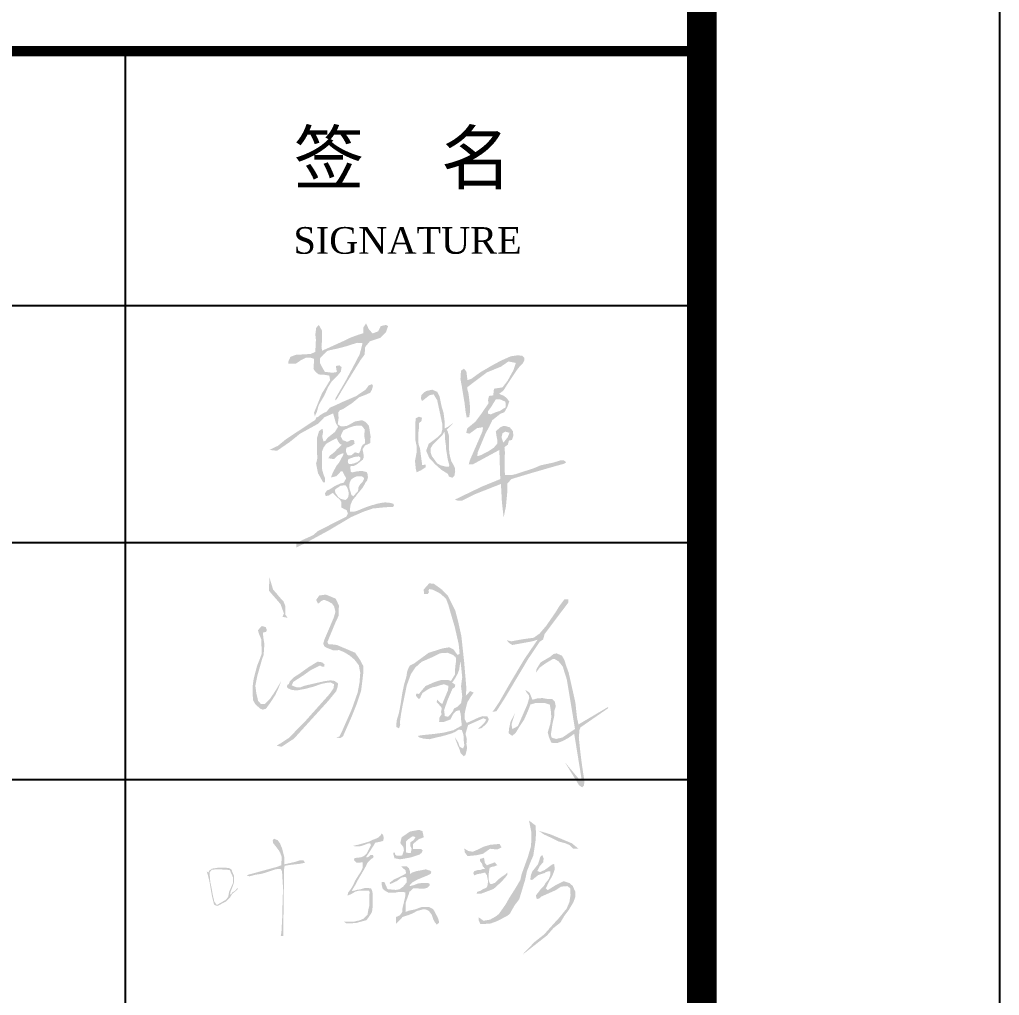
# Model space of a CAD drawing. Extents: x -3102990 to -851544, y -5293060 to -2540151.
# Drawn here: x -1161826 to -1157171, y -2676569 to -2671934 of the extents above; entities that cross this region are included whole.
import ezdxf

# ---------------------------------------------------------------- set-up
doc = ezdxf.new("R2010")
doc.units = 0
doc.header["$LTSCALE"] = 1000
doc.layers.get('0').update_dxf_attribs({"linetype": 'CONTINUOUS'})
for name, color, linetype in [('HATCH', 254, 'CONTINUOUS'), ('PUB_TEXT', 7, 'CONTINUOUS'), ('PUB_TITLE', 4, 'CONTINUOUS')]:
    doc.layers.add(name, color=color, linetype=linetype)
doc.layers.add('yichutu', color=7, linetype='CONTINUOUS', true_color=0xffffff, plot=False)
doc.styles.add('GHF', font='times.ttf')
doc.styles.add('STYLE1', font='simhei.ttf', dxfattribs={"width": 0.8})

# ---------------------------------------------------------------- blocks, each defined once
blk = doc.blocks.new('A$C154754DE')
at = {"layer": 'HATCH'}
h = blk.add_hatch(color=256, dxfattribs=at)
h.paths.add_polyline_path([(102759.6, 16384.4), (102767.9, 16358.5), (102788.5, 16383.5), (102797.8, 16405.5), (102777.2, 16411.3), (102764, 16403.5)], flags=16)
h.paths.add_polyline_path([(102754.3, 16563.9), (102732.6, 16564.7), (102710.1, 16528.1), (102696, 16509), (102696, 16496.5), (102708.5, 16493.2), (102720.1, 16498.2), (102735.5, 16504.7), (102751, 16509), (102770.1, 16521.5), (102779.3, 16526.4), (102779.3, 16545.6), (102776.8, 16553.9)], flags=16)
h.paths.add_polyline_path([(102615.7, 16661.9), (102597.8, 16655.7), (102592.6, 16697), (102581.1, 16710.2), (102567, 16700.5), (102564.4, 16660.9), (102570.6, 16628.4), (102577.6, 16584.4), (102583.8, 16549.2), (102589, 16504.4), (102594.3, 16478), (102605.8, 16480.6), (102609.3, 16500.9), (102609.3, 16535.2), (102606.7, 16560.7), (102602.3, 16595), (102597, 16613.4), (102597.8, 16623.1), (102690.3, 16692.6), (102757.1, 16719.9), (102792.4, 16744.5), (102827.6, 16737.4), (102816.1, 16703.1), (102788, 16652.1), (102764.2, 16621.4), (102723.7, 16615.2), (102720.2, 16583.5), (102699.9, 16580.9), (102695.5, 16559.8), (102698.2, 16546.6), (102663.9, 16496.5), (102634.8, 16457.8), (102597, 16427), (102591.7, 16405), (102607.5, 16401.5), (102643.6, 16427.9), (102671.8, 16432.3), (102668.3, 16411.2), (102609.3, 16275.7), (102604, 16256.4), (102624.3, 16256.4), (102749.2, 16324.1), (102753.6, 16185.8), (102666.4, 16150.3), (102552.9, 16095.6), (102538.5, 16088.6), (102552.1, 16082.8), (102572.6, 16084.1), (102636.5, 16115.4), (102756.8, 16162.7), (102761.3, 16078.4), (102769.6, 16003.3), (102780.6, 16056.5), (102786.6, 16120.7), (102786.6, 16163.9), (102806.7, 16186), (102896.1, 16213), (103007.6, 16245.2), (103054.8, 16258.2), (103066.8, 16265.2), (103056.8, 16274.3), (103038.7, 16274.3), (103005.5, 16264.2), (102945.3, 16251.2), (102912.2, 16237.1), (102872, 16224.1), (102829.8, 16210), (102811.7, 16206), (102775.6, 16205), (102774.1, 16260.2), (102775.6, 16313.4), (102773.6, 16337.5), (102789.7, 16349.5), (102794.7, 16368.6), (102808.7, 16371.6), (102815.8, 16390.7), (102813.8, 16413.7), (102798.7, 16431.8), (102777.6, 16437.8), (102767.6, 16437.8), (102753.5, 16431.8), (102732.4, 16412.7), (102736.4, 16385.6), (102740.4, 16368.6), (102740.4, 16355.5), (102722.4, 16334.5), (102698.3, 16318.4), (102663.1, 16300.3), (102644, 16294.3), (102647.1, 16314.4), (102684.7, 16404.5), (102702, 16436.2), (102715.7, 16465.5), (102754.1, 16496), (102772.9, 16503.2), (102787.3, 16527.7), (102796.3, 16553.9), (102785.7, 16568.6), (102771.7, 16580.9), (102748, 16590.7), (102768.5, 16606.2), (102785.5, 16633.2), (102810.9, 16671.2), (102832.8, 16704.3), (102845.3, 16720.1), (102861.9, 16737.3), (102867.8, 16750.5), (102867.8, 16761.1), (102857.9, 16771.7), (102836.1, 16773.7), (102803.6, 16769.1), (102779.8, 16758.5), (102756, 16747.9), (102714.3, 16725.4), (102690.5, 16711.5), (102658.9, 16693.1), (102632.2, 16673.8)])
h.paths.add_polyline_path([(102488.2, 16411.5), (102478, 16393.6), (102448.7, 16364.4), (102433.1, 16348.8), (102422.3, 16331.7), (102422.3, 16313.9), (102428.5, 16295.2), (102443, 16275.5), (102453.8, 16260.7), (102470.9, 16251), (102498.3, 16244.2), (102509.8, 16244.2), (102511.3, 16252.4), (102503.6, 16280.8), (102501.7, 16294.2), (102497.3, 16321.6), (102495.9, 16329.8), (102495.9, 16340.9), (102493.5, 16357.7), (102490.6, 16381.7), (102490.6, 16396.6)], flags=16)
h.paths.add_polyline_path([(102381.8, 16556.5), (102389.7, 16562), (102416.7, 16583.9), (102437.1, 16588.3), (102453.9, 16560.6), (102465.6, 16505.8), (102478.7, 16444.6), (102478.7, 16423.4), (102473.2, 16402.5), (102452.7, 16382.2), (102413.8, 16353.4), (102401.4, 16320.6), (102416.7, 16284.8), (102447.3, 16253.5), (102473.6, 16230.1), (102505, 16210.4), (102509.9, 16197.8), (102525.8, 16192.5), (102535.8, 16201.3), (102539.4, 16223.7), (102537.6, 16239.6), (102530.5, 16255.5), (102521.7, 16269.1), (102515.8, 16289.7), (102512.2, 16306.3), (102510.4, 16325.1), (102509.9, 16344), (102509.9, 16369.4), (102509.9, 16391.2), (102504, 16413), (102499.2, 16420.1), (102511, 16431.9), (102531.7, 16453.4), (102503.2, 16432.8), (102490.2, 16426.3), (102489.8, 16455.4), (102483.9, 16502), (102476.2, 16525.6), (102469.1, 16559.2), (102465.6, 16576.9), (102454.4, 16600.1), (102430.7, 16610.4), (102402.8, 16604.3), (102393.6, 16598.9), (102379.1, 16584.4), (102376.4, 16568.7)])
h.paths.add_polyline_path([(102372.4, 16330.2), (102382.6, 16252.1), (102398.5, 16255), (102398.5, 16242), (102378.2, 16228.3), (102356.5, 16218.1), (102352.2, 16235.5), (102348.5, 16272.4), (102356.5, 16314.3), (102355.8, 16344.7), (102350.7, 16368.6), (102350, 16417), (102350, 16451.7), (102352.2, 16474.9), (102366.6, 16482.1), (102381.8, 16477.1), (102378.9, 16461.1), (102368.1, 16452.5), (102368.1, 16432.2), (102365.2, 16414.1), (102364.5, 16381.6), (102365.2, 16351.9)])
h.paths.add_polyline_path([(102065.8, 16116), (102056.1, 16104.2), (102046.8, 16110.2), (102044.1, 16119.2), (102041, 16128.8), (102037.9, 16138.1), (102036.2, 16147.2), (102036.2, 16153.6), (102037.1, 16163.3), (102038.6, 16170.2), (102042.8, 16179.3), (102046.2, 16184.6), (102053.9, 16190.2), (102062.3, 16195), (102070.7, 16198.3), (102086.7, 16199.5), (102091.3, 16199.5), (102098.4, 16197.6), (102102.4, 16195.6), (102106.8, 16188.1), (102103.9, 16181.2), (102100, 16173.2), (102092.7, 16166.1), (102085.6, 16157.2), (102078.6, 16143.1), (102078.6, 16134.1), (102077, 16127.3)], flags=16)
h.paths.add_polyline_path([(102025.7, 16147.2), (102018.6, 16156.4), (101995.2, 16154.7), (101985, 16147.2), (101974.4, 16141), (101967.8, 16133.9), (101970.5, 16120.2), (101975.8, 16112.3), (101984.2, 16100.4), (101996.1, 16092), (102017.7, 16086.7), (102025.3, 16091.5), (102031.9, 16102.1), (102033.2, 16115.8), (102032.3, 16128.6)], flags=16)
h.paths.add_polyline_path([(102070.2, 16292.4), (102059, 16290.5), (102039.6, 16283.5), (102030.3, 16278.5), (102029.2, 16270.8), (102031.5, 16258.8), (102043.9, 16257.2), (102058.2, 16260.3), (102074.1, 16266.1), (102087.7, 16276.6), (102088.8, 16289), (102081.5, 16293.6)], flags=16)
h.paths.add_polyline_path([(102021.6, 16363.2), (102018.5, 16365.9), (102005.3, 16370.5), (101995.5, 16389), (101999.4, 16400.2), (102008.6, 16417.9), (102031.7, 16428.5), (102056.8, 16437.1), (102074.6, 16440.3), (102094.2, 16439.2), (102102.4, 16431), (102110.2, 16419.8), (102108.2, 16403.2), (102108.2, 16386.6), (102110.9, 16372.7), (102111.6, 16361.8), (102110.5, 16355.7), (102100.4, 16348.6), (102094.6, 16340.1), (102091.9, 16331), (102089.2, 16321.5), (102086.1, 16314.7), (102082.7, 16308.3), (102065.1, 16312.3), (102062.7, 16312.3), (102044.7, 16298.1), (102035.9, 16298.1), (102027.7, 16300.1), (102023.3, 16309.3), (102020.3, 16318.8), (102020.9, 16327.2), (102024.3, 16336.1), (102028.7, 16336.1), (102048.1, 16344.5), (102053.5, 16348.3), (102061.2, 16353.6), (102061, 16359.8), (102060.3, 16364.9), (102056.9, 16371.7), (102052.2, 16372), (102047.1, 16372), (102039.6, 16369.3), (102029.4, 16363.2)], flags=16)
h.paths.add_polyline_path([(101879.2, 16478.3), (101874.8, 16467.1), (101734.7, 16374.7), (101697.3, 16343.9), (101656.2, 16324.3), (101693.6, 16320.5), (101754.3, 16362.6), (101802.9, 16401.8), (101887.9, 16448.5), (101917.8, 16479.3), (101955.2, 16496.1), (101959.9, 16496.1), (101973, 16450.3), (101983.2, 16434.5), (101968.3, 16410.2), (101934.6, 16383.1), (101921.6, 16366.3), (101913.2, 16365.4), (101907.5, 16388.7), (101912.2, 16410.2), (101908.5, 16425.1), (101892.6, 16413.9), (101883.3, 16382.2), (101883.3, 16350.4), (101883.3, 16314), (101884.2, 16283.2), (101878.6, 16258.9), (101887.9, 16213.2), (101912.2, 16170.2), (101920.6, 16170.2), (101921.6, 16188.9), (101913.2, 16209.4), (101907.5, 16230), (101906.6, 16264.5), (101906.6, 16283.2), (101906.6, 16316.8), (101915, 16337.3), (101927.2, 16354.2), (101954.3, 16369.1), (101975.8, 16380.3), (101980.6, 16371), (101986, 16360.7), (101993.5, 16351.4), (102001, 16349.5), (101990.7, 16339.2), (101977.6, 16327.1), (101964.5, 16313.1), (101944, 16297.2), (101936.5, 16285.1), (101963.6, 16280.4), (101983.2, 16299.1), (102007.5, 16309.3), (102007.5, 16300.9), (101987.9, 16264.5), (101975.8, 16249.6), (101961.7, 16223.4), (101953.3, 16205.7), (101949.6, 16193.5), (101975.8, 16200.1), (101997.2, 16223.4), (102003.8, 16223.4), (102021.5, 16188.9), (102009.4, 16168.3), (101995.9, 16165.5), (101970, 16154.2), (101940.3, 16135.3), (101930, 16132), (101920.3, 16116.9), (101924.7, 16105.6), (101937.6, 16107.2), (101953.3, 16117.5), (101958.7, 16120.2), (101973.2, 16104), (101991, 16088.9), (101999.1, 16075.9), (101999.1, 16050.6), (102014.2, 16042.5), (102023.7, 16038.8), (102029.8, 16021.8), (102022.3, 16007.6), (101887.6, 15939.3), (101864.1, 15919.1), (101814, 15896.7), (101785.2, 15879.6), (101785.2, 15861.5), (101827.8, 15881.8), (101937.7, 15941.4), (102016.6, 15988.3), (102043.2, 16004.3), (102072, 16017.1), (102106.1, 16032), (102132.8, 16040.5), (102149.8, 16046.9), (102157.3, 16046.9), (102206.3, 16052.2), (102242.6, 16053.3), (102248.3, 16059), (102246.3, 16067.9), (102236.6, 16071.3), (102223.8, 16073.9), (102206.7, 16075), (102195.3, 16074.1), (102166.2, 16068.2), (102150.5, 16063.3), (102142.3, 16061.6), (102121.2, 16054.5), (102107.5, 16049.1), (102099.2, 16045.7), (102090.6, 16042.2), (102088, 16041.2), (102080.7, 16038), (102071.3, 16034.3), (102059.9, 16031.4), (102050.4, 16031.4), (102039, 16031.4), (102039.3, 16041.4), (102041.3, 16057.6), (102043.6, 16066.7), (102048.5, 16078.4), (102053.9, 16088.7), (102065.8, 16102.4), (102075.3, 16115.7), (102098.1, 16142.5), (102109.7, 16161.8), (102112.7, 16168.8), (102121.3, 16179.5), (102124.9, 16194.1), (102123.4, 16209.3), (102119.3, 16218.9), (102100.6, 16223.5), (102088.9, 16224.5), (102064.1, 16221), (102050.5, 16217.4), (102043.9, 16220), (102041.3, 16236.1), (102041.8, 16244.7), (102044.4, 16248.3), (102059.1, 16248.8), (102072.4, 16255.7), (102092.4, 16271.7), (102100.5, 16278.3), (102105.2, 16289.6), (102103.4, 16307.5), (102100.1, 16324.3), (102100.1, 16329.4), (102111.5, 16345.8), (102124.4, 16351.3), (102136.8, 16357.7), (102137.2, 16390.7), (102132.2, 16424.2), (102129.4, 16439.4), (102118.9, 16451.3), (102110.6, 16459.1), (102098.7, 16465.1), (102093.6, 16465.1), (102062.4, 16459.1), (102045.9, 16449.5), (102026.1, 16438.9), (102006.4, 16436.2), (101996.7, 16436.2), (101981.6, 16446.3), (101985.4, 16475.6), (101983.8, 16503.3), (101992.4, 16513.2), (102005.2, 16517.7), (102050.3, 16547), (102083.4, 16574.8), (102111.2, 16585.2), (102135.9, 16596.2), (102143.6, 16609.8), (102148.8, 16628.6), (102144.3, 16637), (102128.1, 16630.5), (102119, 16617.6), (102112.5, 16609.1), (102097, 16599.4), (102069.1, 16580), (102037.4, 16566.4), (102006.9, 16553.4), (101976.4, 16539.2), (101944, 16525), (101927.8, 16505.5), (101912.9, 16499.1), (101896.7, 16488.7), (101890.2, 16482.2)])
h.paths.add_polyline_path([(101782.9, 16734.4), (101771.2, 16734.8), (101747.4, 16734.8), (101747.4, 16745.6), (101756.5, 16766.2), (101781.6, 16775.9), (101852.7, 16780.1), (101875, 16789.8), (101876.4, 16824.7), (101877.8, 16847), (101875, 16872), (101879.1, 16904.1), (101891.7, 16918), (101907, 16890.1), (101907, 16845.6), (101904.2, 16814.9), (101907, 16795.4), (102011.6, 16842.8), (102039.5, 16856.7), (102077.1, 16870.6), (102103.6, 16879), (102103.6, 16906.9), (102116.1, 16925), (102128.7, 16898.5), (102146.8, 16877.6), (102173.3, 16887.4), (102185.8, 16912.4), (102210.9, 16918), (102220.7, 16912.4), (102210.9, 16884.6), (102184.4, 16856.7), (102134.2, 16840), (102111.9, 16813.5), (102109.1, 16777.3), (102089.6, 16750.8), (102024.1, 16645), (101976.7, 16565.6), (101968.3, 16559.3), (101971.9, 16571.8), (102019.4, 16653.2), (102057, 16723.9), (102085.6, 16778.5), (102091, 16799.1), (102099.1, 16831.3), (102073.1, 16833.1), (102023, 16817), (101986.2, 16807.2), (101933.4, 16795.5), (101913.7, 16777.6), (101897.6, 16759.7), (101897.6, 16735.6), (101909.2, 16714.1), (101920, 16695.3), (101949.5, 16691.7), (101956.7, 16690.8), (101977.3, 16694.4), (101972.3, 16723), (101989.1, 16725.9), (101999.7, 16717.7), (101996.1, 16696.2), (101979.1, 16675.6), (101951.3, 16647.9), (101935.2, 16621.9), (101918.2, 16583.4), (101891.3, 16537.8), (101882.4, 16505.6), (101872.5, 16484.1), (101868.9, 16501.1), (101905.6, 16591.5), (101945, 16655.9), (101941.5, 16677.4), (101914.6, 16681.9), (101890.4, 16682.8), (101872.5, 16698.9), (101866.2, 16710.5), (101868, 16735.6), (101868, 16757), (101849.2, 16763.3), (101831.3, 16763.3), (101805.3, 16749.9), (101795.5, 16742.7)])
h = blk.add_hatch(color=256, dxfattribs=at)
h.paths.add_polyline_path([(103003.6, 15331.1), (102995.1, 15326.5), (102968.4, 15310.4), (102941.6, 15291.2), (102923, 15266.8), (102926.3, 15284.6), (102945.6, 15315.6), (102992.9, 15343.2), (103005.7, 15354.7), (103021, 15358.1), (103047.1, 15347), (103058.5, 15326), (103066.9, 15299.2), (103078.4, 15267.3), (103110.3, 15125.6), (103118.2, 15052.6), (103125.2, 15020.6), (103267.3, 15104.4), (103264, 15096.2), (103134.8, 15006.6), (103130.1, 14994.7), (103126.8, 14958.4), (103134.1, 14888.3), (103142.1, 14826), (103153.1, 14752.9), (103151.6, 14731.1), (103143.1, 14721.7), (103127.9, 14731.7), (103060.8, 14840.7), (103128.1, 14760.4), (103139.5, 14763), (103105, 14975.9), (103075.1, 14955), (103047.9, 14941), (103023.4, 14931.6), (102996.2, 14933.6), (102985.4, 14958.7), (102979.2, 14983.5), (102991.2, 15023.5), (102996.1, 15056), (102993.9, 15084.8), (102989, 15114.7), (102965, 15122.7), (102921.7, 15122.3), (102897.2, 15115.3), (102883.5, 15080.8), (102867.6, 15044.7), (102843.1, 15007.3), (102826.4, 14979.5), (102810.2, 14966.8), (102793.2, 14978.4), (102795.8, 15002.9), (102802.5, 15033.9), (102823.4, 15074.3), (102806.9, 15020.9), (102810.8, 14998.6), (102837.3, 15012.8), (102863.8, 15073.4), (102882.2, 15115.7), (102891, 15145.7), (102890.7, 15157.1), (102877.1, 15175.2), (102872.9, 15184.9), (102893.5, 15170.3), (102900.3, 15153.2), (102906.3, 15138), (102933.1, 15145), (102955.7, 15145.6), (102978.8, 15141.2), (103001.1, 15141.1), (103012.9, 15128.4), (103017.5, 15105.8), (103011, 15087.6), (103010.3, 15061.5), (103001.5, 15023.4), (102997.2, 14992.4), (102994.2, 14972.8), (102997.8, 14957.7), (103019.3, 14951.6), (103049.4, 14958.8), (103108.7, 14999.2), (103078.3, 15182.3), (103069.8, 15233.9), (103056.7, 15274.8), (103051.5, 15293.7), (103040.5, 15308.5), (103029.5, 15320.9), (103011.3, 15331.8)])
h.paths.add_polyline_path([(103047.7, 15560.7), (103076.7, 15599.2), (103077.6, 15614.4), (103058.3, 15614.8), (103035.1, 15584), (103014.7, 15550.9), (102971.9, 15489.1), (102940.1, 15452), (102912.9, 15432.5), (102856.4, 15424.6), (102806.6, 15415.4), (102784.4, 15420.5), (102795.1, 15407.6), (102810.6, 15398), (102904.8, 15415.1), (102930.9, 15422.9), (102867.1, 15329.4), (102801.1, 15218.6), (102749.6, 15128.7), (102716.8, 15079.9), (102735.8, 15083.9), (102774.8, 15144.7), (102887.2, 15333), (102940.9, 15413), (102957.1, 15424.2), (102964.3, 15449.7)])
h.paths.add_polyline_path([(102504.8, 15056.9), (102490.1, 15060.4), (102486.8, 15088.6), (102502.9, 15135), (102526.4, 15190), (102537.6, 15197.1), (102539.8, 15208.4), (102532.5, 15215.2), (102524.6, 15218.3), (102539.1, 15239.4), (102550.7, 15260.8), (102558.3, 15280), (102563.8, 15320.7), (102567.1, 15300.2), (102572.8, 15245.1), (102567.2, 15202.1), (102572.9, 15154.7), (102567.4, 15121.6), (102548.8, 15103.7), (102534.4, 15096.5), (102528.7, 15084.1), (102517, 15068.1)], flags=16)
h.paths.add_polyline_path([(102414.9, 15648.8), (102409.3, 15640), (102392.2, 15639.5), (102389.5, 15660.4), (102402.3, 15675.9), (102416.3, 15690.8), (102438.3, 15688.7), (102476.5, 15661), (102504.7, 15632.2), (102539.8, 15561.7), (102553, 15511.6), (102568.8, 15440.7), (102582.1, 15316.3), (102592.7, 15192.2), (102590, 15156.4), (102610.3, 15179.1), (102627.3, 15171.6), (102614.1, 15153.2), (102597.8, 15127.1), (102590.5, 15099.6), (102584.1, 15070.3), (102585, 15044.8), (102594.5, 15027.7), (102651.6, 15053.8), (102669.6, 15060), (102692, 15058.5), (102699.3, 15045.2), (102693.7, 15031.1), (102681.9, 15018.1), (102663.7, 15002.3), (102647, 14999.4), (102661.9, 15012.7), (102679, 15029.6), (102687.4, 15043.3), (102673.9, 15050.1), (102600.9, 15017.7), (102595.7, 15000.5), (102588.4, 14975.5), (102594.9, 14951.6), (102592.8, 14927.8), (102596, 14909.2), (102592.4, 14890), (102588, 14875.7), (102580.6, 14868.7), (102564.7, 14885.7), (102560.6, 14900.6), (102550.9, 14923.1), (102544.8, 14939.6), (102536.4, 14962.2), (102554.1, 14934.5), (102561.2, 14913.7), (102576.8, 14906.2), (102583, 14921.7), (102579.4, 14947.8), (102578.8, 14971.3), (102571, 14993.7), (102556.1, 14996.3), (102539.8, 14985.5), (102525.1, 14978.7), (102494.7, 14969.5), (102473.8, 14963.8), (102447.6, 14958.2), (102417.2, 14950.4), (102388.3, 14953.2), (102367.5, 14959.5), (102361.4, 14965.9), (102375.9, 14968.8), (102407.3, 14972.3), (102438.4, 14975.2), (102484.3, 14981.6), (102531.6, 14993.4), (102571.1, 15015.7), (102567.8, 15040.9), (102565.6, 15070.5), (102560.1, 15088.6), (102542.7, 15083.4), (102530.1, 15069.9), (102517.2, 15044.4), (102483.6, 15031.8), (102463, 15032), (102464.8, 15053.3), (102475.3, 15069.7), (102472, 15079.7), (102476, 15098.1), (102466.3, 15110.6), (102451.3, 15126.6), (102453.9, 15138.2), (102467.6, 15124.1), (102477.7, 15117.4), (102505.1, 15183.1), (102507.2, 15203.5), (102487.1, 15211.5), (102471, 15207.9), (102447.8, 15199.9), (102429.8, 15196.4), (102410.3, 15187.5), (102394.8, 15177), (102384.8, 15170.4), (102377.6, 15157.2), (102372.5, 15144.6), (102366.7, 15141.6), (102352.6, 15156.5), (102354.6, 15166.4), (102367.7, 15165.8), (102383.5, 15185.5), (102398.4, 15202.9), (102440.4, 15221.5), (102474.8, 15232.4), (102508.8, 15230.9), (102519.4, 15227.3), (102538.2, 15257.8), (102539.1, 15285.4), (102541.1, 15305.2), (102544.1, 15324.7), (102542, 15339.5), (102529.1, 15350.6), (102503.2, 15360.9), (102468.4, 15358.8), (102430.3, 15340), (102380.2, 15318), (102350.3, 15291.3), (102328.6, 15258.6), (102321.9, 15240), (102308.8, 15203.9), (102304.2, 15180.4), (102289.4, 15109.8), (102282.2, 15070), (102277.6, 15036.6), (102278.1, 15017.7), (102272.5, 15002), (102259.7, 15008.4), (102261, 15038.5), (102272.3, 15075.3), (102280.5, 15119.3), (102288.3, 15170.8), (102296.6, 15210.1), (102307.6, 15247.7), (102311.3, 15272.1), (102319.6, 15292.8), (102324.7, 15300.8), (102342.6, 15309), (102413.5, 15360.9), (102479.3, 15381.7), (102510.7, 15387), (102531.7, 15376.6), (102541.1, 15363.4), (102551.4, 15349.9), (102560.4, 15356.8), (102556.2, 15401.3), (102536.7, 15486.4), (102516.5, 15554), (102507.1, 15588.1), (102495.8, 15617.7), (102468.9, 15642), (102432.4, 15660.7), (102416.9, 15663.7), (102412.1, 15655.8)])
h.paths.add_polyline_path([(101782.7, 15197.8), (101762.9, 15206.3), (101770.1, 15222.6), (101819.8, 15254.7), (101853.6, 15278.9), (101885.4, 15294.6), (101897.5, 15300.6), (101908, 15294.3), (101918.2, 15295.7), (101918.6, 15306), (101906.9, 15315.7), (101885.8, 15318.7), (101843.1, 15292.8), (101800.2, 15261.9), (101772.9, 15244.5), (101754, 15225.4), (101748.2, 15210.9), (101742, 15209.3), (101739.9, 15198.8), (101746.7, 15191.5), (101763.7, 15184.2), (101787, 15182.1), (101827.3, 15189.6), (101868, 15200.5), (101904.9, 15213.5), (101935.3, 15219.3), (101947.4, 15220.1), (101964.1, 15211.9), (101961.3, 15192), (101942.3, 15164.8), (101819.2, 15027.2), (101747.7, 14955.5), (101713.4, 14933), (101690.8, 14919.6), (101714.7, 14914.4), (101773.5, 14953.1), (101873.4, 15062.8), (101937.9, 15133.9), (101974.4, 15178.6), (101981.3, 15199.6), (101982.7, 15215.7), (101965.7, 15227.5), (101946.5, 15230.1), (101917.3, 15225.8), (101887.2, 15219), (101843.5, 15209), (101824.4, 15204.6), (101803, 15196.2)])
h.paths.add_polyline_path([(101902.6, 15606.1), (101888.1, 15593.8), (101878.6, 15611.9), (101893.9, 15633.1), (101925.1, 15637.3), (101971.9, 15618), (101986.9, 15585.5), (101985.7, 15536.8), (101971.3, 15506.2), (101932.6, 15412.7), (101936.7, 15402), (101955.1, 15400.7), (101976.8, 15398.1), (102029.2, 15376), (102064.1, 15361.2), (102086.7, 15328.5), (102102.7, 15298.3), (102102.8, 15264.4), (102092.6, 15181.2), (102071.6, 15117.7), (102047.4, 15057.1), (102006.2, 14963.7), (101993.5, 14955.7), (101973.4, 14958.9), (101989.7, 14963.4), (101999.7, 14983.5), (102047.7, 15092), (102076, 15171.9), (102085, 15220.4), (102088.4, 15265.1), (102081.6, 15301.4), (102061.3, 15328), (102039.3, 15347), (102010.6, 15364.6), (101987.5, 15373.8), (101973.3, 15372.6), (101961.3, 15371.9), (101941.8, 15379.7), (101924.6, 15386.5), (101916.5, 15393.8), (101912.7, 15404.9), (101918.2, 15424), (101963.2, 15529.4), (101970.4, 15555.4), (101964.2, 15581.6), (101953.9, 15595.1), (101935.8, 15605), (101919.2, 15611.6), (101912.3, 15611.2)])
h.paths.add_polyline_path([(101628.8, 15428), (101625.6, 15456.4), (101641.3, 15460.8), (101644.6, 15469.3), (101639.4, 15482.9), (101620.1, 15488.1), (101602.3, 15468.1), (101606.3, 15453.4), (101618.4, 15424), (101619.3, 15389.2), (101619.8, 15355.4), (101610.4, 15329.6), (101597.7, 15297.7), (101588.7, 15262.8), (101581.5, 15234.4), (101577.4, 15203.3), (101577.6, 15163.4), (101578.6, 15137.2), (101589.8, 15116.2), (101613.6, 15095.4), (101625.2, 15090.8), (101640.3, 15095.1), (101663, 15126.3), (101685.1, 15160.9), (101700, 15193.1), (101713.8, 15227.9), (101699.5, 15203.9), (101688.1, 15184.7), (101673.6, 15162.7), (101657.4, 15139.3), (101635.5, 15117.8), (101616, 15118.1), (101603.2, 15132.8), (101594.7, 15169.1), (101590, 15203.9), (101599.6, 15252.1), (101623.8, 15336.4), (101629.1, 15349.6), (101630.7, 15370.4), (101633.1, 15402)])
h.paths.add_polyline_path([(101655.4, 15654.6), (101655.9, 15722.7), (101666.3, 15688.2), (101674.4, 15661.1), (101691.9, 15641.3), (101702, 15628.4), (101724.1, 15604.4), (101732.9, 15581.9), (101732.5, 15561.8), (101732.1, 15541.8), (101744, 15526.9), (101719.3, 15531.7), (101725.8, 15548.1), (101709.3, 15592.6)])
h = blk.add_hatch(color=256, dxfattribs=at)
h.paths.add_polyline_path([(102065.5, 14441.9), (102069, 14441.2), (102085.2, 14441.7), (102100.5, 14445.6), (102120.3, 14453.4), (102128.7, 14455.9), (102135.7, 14455.8), (102139.3, 14447.1), (102132.9, 14434.3), (102128, 14425), (102120.1, 14408.8), (102112.8, 14401.4), (102103.9, 14394.5), (102092.1, 14389.6), (102080.8, 14388.1), (102061.6, 14386.2), (102058.2, 14375.9), (102070.5, 14363.6), (102099.5, 14365.5), (102100.3, 14353.2), (102099, 14337.5), (102089.7, 14318.4), (102077.9, 14300.7), (102064.6, 14279.6), (102055.2, 14258.4), (102043.4, 14238.8), (102031.1, 14222.1), (102027.7, 14207.3), (102046.4, 14215.2), (102065.1, 14226.5), (102078.8, 14230.4), (102109.3, 14230.4), (102115.7, 14230.9), (102129, 14230.9), (102133.2, 14224.5), (102131.4, 14207.8), (102131.4, 14175), (102131.4, 14159), (102127, 14141), (102122.7, 14116.9), (102104.1, 14097.8), (102085.6, 14090.3), (102057.1, 14083.5), (102037.3, 14083.5), (102010.7, 14083.5), (102021.8, 14076.1), (102045.4, 14076.1), (102070.1, 14078), (102117.7, 14091), (102128.3, 14104.6), (102135.7, 14116.3), (102144.3, 14129.9), (102148.1, 14161.4), (102148.1, 14207.8), (102146.8, 14220.2), (102144.3, 14233.2), (102140, 14241.8), (102119.6, 14244.3), (102110.3, 14243.7), (102089.3, 14237.5), (102072.6, 14235), (102061.4, 14231.3), (102047.8, 14228.8), (102054, 14240.6), (102063.9, 14256.6), (102079.4, 14285.7), (102106, 14330.8), (102114.6, 14346.3), (102122.1, 14362.4), (102127.6, 14368.5), (102140.6, 14382.1), (102148.7, 14386.5), (102151.8, 14392), (102148.7, 14400.7), (102137.5, 14400.7), (102131.4, 14394.5), (102119.6, 14387.7), (102117.1, 14392), (102133.3, 14416.6), (102153, 14447.3), (102159.5, 14458.8), (102179.5, 14462.8), (102194, 14466.3), (102198, 14469.3), (102200, 14483.8), (102197, 14494.8), (102190, 14503.3), (102185, 14493.3), (102172.5, 14482.3), (102163.5, 14478.3), (102147, 14472.3), (102129.5, 14463.8), (102107, 14457.3), (102085.7, 14451.2), (102055.2, 14444), (102056.2, 14443.6), (102057.5, 14443.2), (102058.7, 14442.9), (102061.6, 14442.3), (102062.6, 14442.3)])
h.paths.add_polyline_path([(101550.4, 14304.7), (101554.1, 14306.2), (101639.1, 14329.5), (101693.9, 14344.5), (101714.1, 14352), (101714.1, 14368.6), (101714.9, 14392), (101708.3, 14410.3), (101702.4, 14421.1), (101691.6, 14435.3), (101683.1, 14446.4), (101674.9, 14456.1), (101672.4, 14469.4), (101678.3, 14477.7), (101695.8, 14471.1), (101706.6, 14456.9), (101717.4, 14431.1), (101721.6, 14414.4), (101727.3, 14391.7), (101727.3, 14363.6), (101727.4, 14356.1), (101760.8, 14363.6), (101780.3, 14368), (101799.1, 14374.5), (101819.1, 14374.5), (101825.8, 14363.6), (101801.6, 14358.6), (101755.8, 14353.6), (101729.1, 14349.5), (101726.6, 14332.8), (101722.4, 14016.3), (101710.8, 14016.3), (101714.1, 14036.3), (101717.8, 14107.9), (101719.4, 14179.1), (101721.6, 14242.2), (101718.9, 14286.1), (101718.1, 14303.8), (101716.1, 14324.8), (101710.8, 14333.4), (101699.3, 14334.7), (101684.1, 14332), (101670.4, 14327.3), (101647.1, 14319.3), (101619.8, 14311.3), (101589.3, 14306.4), (101562.2, 14299.5), (101553.9, 14301.1), (101550.8, 14303.6)])
h.paths.add_polyline_path([(102938.4, 14373.7), (102943.6, 14391.2), (102952.4, 14400.8), (102959.4, 14385.9), (102958.5, 14367.5), (102941.9, 14348.3), (102929.6, 14324.6), (102942.7, 14319.3), (102965.5, 14329.9), (102998.9, 14354.4), (103009.4, 14358.8), (103012.9, 14333.4), (103006.7, 14315.8), (102999.7, 14299.2), (102985.7, 14275.5), (102969.9, 14241.4), (102978.7, 14233.5), (103013.8, 14255.4), (103055, 14276.4), (103083, 14266.8), (103097.9, 14253.6), (103110.2, 14225.6), (103110.2, 14201.9), (103101.4, 14176.5), (103078.7, 14138.8), (103057.6, 14110.8), (103039.2, 14079.3), (103006.7, 14053.8), (102975.2, 14017.9), (102938.4, 13989), (102909.3, 13966.2), (102855.9, 13924.2), (102915.6, 13986.4), (102962.9, 14024.1), (103006.7, 14073.1), (103033.1, 14102), (103069, 14145.9), (103082.2, 14177.4), (103087.4, 14209.8), (103086.5, 14242.2), (103072.5, 14252.8), (103041.8, 14250.1), (103019, 14234.4), (103003.2, 14227.3), (102963.8, 14209.8), (102946.9, 14202.3), (102941, 14194.9), (102927, 14191.4), (102923.9, 14203.6), (102923.9, 14209.8), (102935.7, 14224.7), (102948.9, 14242.2), (102960.3, 14252.8), (102969, 14267.7), (102983.9, 14286.1), (102991, 14304.5), (102991, 14322.9), (102981.3, 14322.9), (102969.9, 14319.3), (102964.7, 14315), (102934, 14305.3), (102914.7, 14289.6), (102904.8, 14281.5), (102896.3, 14284.3), (102898.9, 14303.6), (102905, 14321.1), (102920.8, 14341.3), (102933.2, 14357.1)])
h.paths.add_polyline_path([(102962.2, 14497.7), (102935.3, 14515.9), (102960, 14508.4), (102990.6, 14499.1), (103035.3, 14480.5), (103093.9, 14456), (103125.6, 14429.9), (103100.9, 14429.9), (103083.7, 14447.1), (103064.3, 14455.7), (103028.8, 14465.4), (103001.9, 14479.4)])
h.paths.add_polyline_path([(102921.3, 14540.6), (102890.1, 14564.3), (102901.9, 14506.3), (102901.9, 14472.9), (102898.7, 14438.5), (102883.6, 14388), (102870.7, 14352.6), (102855.1, 14309.5), (102849.2, 14282.7), (102826.6, 14244), (102796.5, 14196.7), (102778.2, 14164.5), (102747, 14120.4), (102732, 14108.6), (102705.1, 14093.5), (102673.9, 14088.2), (102650.2, 14105.4), (102650.2, 14092.5), (102658.8, 14073.1), (102679.3, 14073.1), (102708.3, 14075.3), (102740.6, 14087.1), (102789, 14112.9), (102799.7, 14122.6), (102822.3, 14162.3), (102843.8, 14190.3), (102871.8, 14282.7), (102880.4, 14323.5), (102896.5, 14365.5), (102910.5, 14397.7), (102917, 14439.6), (102921.3, 14468.6), (102923.4, 14503)])
h.paths.add_polyline_path([(102682.2, 14333.3), (102669.8, 14348.5), (102667, 14359.9), (102657.5, 14371.3), (102657.5, 14381.7), (102676.5, 14387.4), (102680.3, 14363.7), (102689.8, 14351.3), (102708.8, 14358.9), (102727.8, 14365.6), (102739.2, 14352.3), (102725.9, 14346.6), (102711.7, 14343.7), (102703.1, 14339.9), (102699.3, 14316.2), (102698.4, 14283.9), (102702.2, 14268.7), (102707.9, 14262), (102711.7, 14262), (102728.8, 14268.7), (102750.7, 14289.6), (102779.2, 14309.5), (102786.8, 14316.2), (102786.8, 14305.7), (102776.3, 14292.4), (102759.2, 14273.4), (102734.5, 14250.6), (102723, 14240.1), (102702.2, 14231.6), (102664.1, 14217.4), (102655.6, 14217.4), (102641.3, 14217.4), (102644.2, 14225.9), (102658.4, 14229.7), (102671.7, 14238.3), (102688.9, 14245.9), (102693.6, 14258.2), (102695.5, 14277.2), (102689.8, 14304.8), (102681.2, 14317.1), (102668.9, 14314.3), (102661.5, 14312.6), (102644.2, 14309.5), (102629.9, 14303.8), (102625.7, 14314.3), (102629.9, 14323.8), (102644.2, 14328.5), (102656.5, 14328.5), (102668.9, 14333.3)])
h.paths.add_polyline_path([(102685.1, 14415.9), (102671.7, 14406.4), (102642.3, 14399.8), (102607.1, 14396), (102597.6, 14396), (102584.3, 14414), (102583.3, 14431.1), (102601.4, 14419.7), (102622.3, 14415.9), (102649.9, 14427.3), (102673.6, 14439.7), (102706.9, 14449.2), (102750.7, 14453), (102759.2, 14436.8), (102742.4, 14427.9), (102725.9, 14427.9), (102705, 14430.2)])
h.paths.add_polyline_path([(102227.6, 14268.2), (102231.1, 14262.6), (102263.1, 14277.3), (102283.3, 14293), (102303.5, 14296.8), (102309.5, 14288.5), (102309.5, 14271.3), (102291.6, 14249.6), (102274.3, 14237.6), (102257.8, 14234.6), (102218.1, 14238.4), (102209.9, 14256.3), (102203.2, 14272), (102190.4, 14272), (102190.4, 14257.8), (102194.9, 14239.9), (102209.1, 14228.6), (102221.9, 14221.9), (102255.6, 14221.9), (102275.1, 14225.6), (102302.8, 14223.4), (102302.8, 14208.4), (102301.3, 14199.4), (102297.5, 14183.7), (102288.6, 14145.5), (102288.6, 14130.6), (102277.3, 14114.8), (102258.6, 14105.9), (102258.6, 14089.4), (102258.6, 14074.4), (102273.6, 14088.6), (102290.1, 14106.6), (102316.3, 14114.8), (102338.8, 14123.8), (102358.2, 14135), (102384.5, 14141.8), (102399.4, 14141.8), (102414.4, 14135), (102427.9, 14117.1), (102436.1, 14093.1), (102442.1, 14081.9), (102451.9, 14069.9), (102462.1, 14078.3), (102461.6, 14090.1), (102454.9, 14106.6), (102445.9, 14123.8), (102438.4, 14138), (102432.4, 14144.8), (102415.9, 14153), (102397.9, 14153), (102379.2, 14153), (102347.7, 14141.8), (102318.5, 14135.8), (102303.5, 14129.8), (102303.5, 14152.3), (102303.5, 14172.5), (102317, 14209.2), (102322.3, 14225.6), (102338.8, 14241.4), (102351.5, 14242.1), (102380.7, 14240.6), (102392.7, 14240.6), (102406.9, 14245.1), (102418.9, 14256.3), (102418.9, 14263.1), (102409.2, 14267.6), (102397.2, 14267.6), (102380.7, 14267.6), (102361.2, 14264.6), (102344, 14257.8), (102326, 14253.3), (102322.3, 14257.1), (102336.5, 14270.6), (102360.5, 14284), (102402.4, 14301.2), (102421.9, 14310.2), (102426.4, 14320), (102420.4, 14326), (102400.9, 14331.9), (102397.9, 14331.9), (102355.2, 14323.7), (102335.8, 14317.7), (102324.5, 14310.2), (102324.5, 14323), (102319.3, 14337.9), (102310.3, 14346.2), (102296.8, 14346.9), (102281.8, 14346.9), (102295.3, 14334.9), (102304, 14327.2), (102305.8, 14313.2), (102295.3, 14306.5), (102272.8, 14295.3), (102248.1, 14284), (102231.6, 14271.3)])
h.paths.add_polyline_path([(102350.8, 14485.3), (102337.7, 14489.9), (102316, 14474.8), (102305.5, 14463.6), (102305.5, 14450.5), (102305.5, 14430.8), (102305.5, 14413.1), (102317.3, 14409.8), (102328.5, 14410.5), (102332.4, 14430.2), (102326.5, 14443.3), (102326.5, 14461), (102341.6, 14470.8)], flags=16)
h.paths.add_polyline_path([(102278.6, 14397.3), (102287.9, 14398.5), (102296.1, 14423), (102293, 14439.3), (102278.7, 14456.7), (102284.8, 14484.3), (102324.7, 14511.9), (102367.6, 14520), (102384, 14513.9), (102390.1, 14484.3), (102365.6, 14475.1), (102339, 14452.6), (102339, 14429.1), (102377.8, 14429.1), (102385, 14421), (102379.9, 14410.7), (102369.7, 14402.6), (102329.8, 14389.3), (102297.1, 14383.2), (102276.7, 14380.1), (102251.1, 14385.2), (102246, 14403.6), (102246, 14411.8), (102253.6, 14411.1), (102253.6, 14403.3), (102260.8, 14397.3)])
h.paths.add_polyline_path([(101358.6, 14322.7), (101362, 14313.5), (101369.6, 14284.5), (101373.8, 14263.4), (101378, 14238.5), (101384.1, 14204.3), (101394, 14164.9), (101400.1, 14161.6), (101410.4, 14158.8), (101449.8, 14179.4), (101470.9, 14200.5), (101479.4, 14215.5), (101502.4, 14233.8), (101509.9, 14245.5), (101500.2, 14238.7), (101496, 14232.1), (101481.5, 14223.3), (101476.7, 14217), (101468.9, 14211.3), (101473.7, 14229.4), (101482.1, 14250.8), (101487.6, 14267), (101489.1, 14282.4), (101487.9, 14303.2), (101480, 14321.3), (101477.3, 14330.6), (101468, 14337.5), (101452.6, 14339.6), (101429.4, 14339.6), (101411.6, 14339.9), (101384.5, 14335.7), (101370.6, 14326.1), (101368.7, 14319.6), (101367.1, 14318), (101362.5, 14319.6)])
h.paths.add_polyline_path([(101383.2, 14330.4), (101372.3, 14317.7), (101375.9, 14273), (101382.3, 14242.1), (101387.8, 14211.1), (101395.1, 14179.2), (101406.9, 14162.8), (101450.7, 14188.3), (101461.6, 14202.9), (101465.2, 14225.7), (101483.5, 14266.7), (101484.4, 14293.1), (101468, 14329.5), (101408.7, 14333.1)], flags=16)
at = {"layer": 'PUB_TITLE', "color": 4}
for p, q in [((100971, 18218.7), (100971, 9213.2)), ((96326.5, 17009.9), (103726.1, 17009.9)), ((96326.5, 15884.2), (103726.1, 15884.2)), ((96326.5, 14758.5), (103726.1, 14758.5))]:
    blk.add_line(p, q, dxfattribs=at)
at = {"layer": 'PUB_TITLE'}
blk.add_lwpolyline([(0, 0), (0, 59400), (105125, 59400), (105125, 0)], close=True, dxfattribs=at)
at = {"layer": 'PUB_TITLE', "const_width": 141.4}
blk.add_lwpolyline([(103710.7, 368.8), (103710.7, 58781.4), (1428.6, 58781.4), (1428.6, 368.8), (103710.7, 368.8)], dxfattribs=at)
at = {"layer": 'PUB_TITLE', "color": 4, "const_width": 49.7}
blk.add_lwpolyline([(96326.5, 9213.2), (103726.1, 9213.2), (103726.1, 18218.7), (96326.5, 18218.7)], close=True, dxfattribs=at)
at = {"layer": 'PUB_TEXT'}
for s, height, style, p in [('签', 246.3, 'STYLE1', (101771.4, 17589.1)), ('名', 246.3, 'STYLE1', (102471.9, 17589.1)), ('SIGNATURE', 126.65, 'GHF', (101771, 17256))]:
    blk.add_text(s, height=height, dxfattribs=dict(at, style=style)).set_placement(p)
blk = doc.blocks.new('yct-1051-594-105125-59399.99998844-100-1002.0')
at = {"layer": 'yichutu', "color": 7, "true_color": 0xffffff}
blk.add_lwpolyline([(0, 0), (0, 59400), (105125, 59400), (105125, 0)], close=True, dxfattribs=at)

msp = doc.modelspace()

# ---------------------------------------------------------------- block references
at = {"ltscale": 1.5}
msp.add_blockref('A$C154754DE', (-1262295.96, -2690302.41), dxfattribs=at)
at = {"layer": 'yichutu'}
msp.add_blockref('yct-1051-594-105125-59399.99998844-100-1002.0', (-1262295.97, -2690302.4), dxfattribs=at)

doc.saveas('drawing.dxf')
